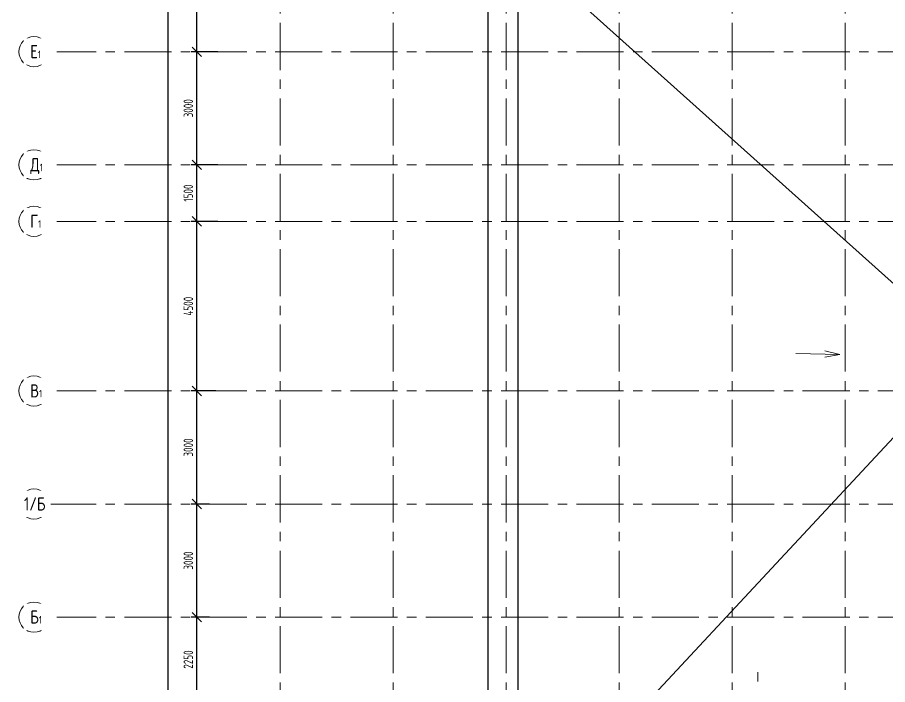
# Model space of a CAD drawing. Header units: millimetres. Extents: x -13407 to 8937287, y -2611 to 109271.
# Drawn here: x -13404 to 9693, y 31605 to 49305 of the extents above; entities that cross this region are included whole.
import ezdxf
from ezdxf import colors
from ezdxf.entities.mleader import LeaderData, LeaderLine
from ezdxf.math import Vec2, Vec3

# ---------------------------------------------------------------- set-up
doc = ezdxf.new("R2010")
doc.units = ezdxf.units.MM
doc.linetypes.add('CENTER', pattern=[2, 1.25, -0.25, 0.25, -0.25])
for name, color, linetype, lineweight in [('АР_Навесной фасад', 5, 'Continuous', 5), ('АР_Оси', 193, 'Continuous', 9), ('АР_Оси размеры', 164, 'Continuous', 9), ('АР_Отметки', 250, 'Continuous', 15), ('АР_тонкая линия', 250, 'Continuous', 0)]:
    doc.layers.add(name, color=color, linetype=linetype, lineweight=lineweight)
doc.styles.add('ISOCPEUR', font='isocpeur.ttf', dxfattribs={"width": 0.7})
doc.styles.add('ГОСТ 2.304', font='isocpeur.ttf', dxfattribs={"width": 0.7})
doc.dimstyles.new('СПДС', dxfattribs={"dimscale": 100, "dimtxt": 2.5, "dimasz": 2.5, "dimexe": 1.5, "dimexo": 0, "dimgap": 1, "dimtad": 1, "dimdec": 0, "dimrnd": 1, "dimtxsty": 'ГОСТ 2.304', "dimblk": 'OBLIQUE', "dimcen": 2.5, "dimdle": 1.5, "dimadec": 0, "dimazin": 2, "dimtfac": 0.75, "dimtdec": 0, "dimtmove": 1, "dimatfit": 3, "dimfxl": 1, "dimtolj": 1, "dimarcsym": 1})

# ---------------------------------------------------------------- blocks, each defined once
blk = doc.blocks.new('_Oblique')
at = {"color": 0, "linetype": 'ByBlock', "lineweight": -2}
blk.add_line((-0.5, -0.5), (0.5, 0.5), dxfattribs=at)
blk = doc.blocks.new('*D176')
at = {"layer": 'АР_Оси размеры', "color": 0, "lineweight": -2, "ltscale": 100, "transparency": 16777216}
for p, q in [((-8642.74483157078, 30995.00000000002), (-8642.74483157078, 33545.00000000002)), ((-8300.807508713104, 33395.00000000002), (-8792.74483157078, 33395.00000000002)), ((-7993.883899219687, 31145.00000000002), (-8792.74483157078, 31145.00000000002))]:
    blk.add_line(p, q, dxfattribs=at)
at = {"layer": 'АР_Оси размеры', "color": 0, "lineweight": -2, "ltscale": 100, "transparency": 16777216, "xscale": 250, "yscale": 250, "zscale": 250}
for p, rotation in [((-8642.74483157078, 33395.00000000002), 90), ((-8642.74483157078, 31145.00000000002), 270)]:
    blk.add_blockref('_Oblique', p, dxfattribs=dict(at, rotation=rotation))
at = {"layer": 'АР_Оси размеры', "color": 0, "ltscale": 100, "transparency": 16777216, "insert": (-8867.74483157077, 32270.00000000001), "char_height": 250, "attachment_point": 5, "rotation": 90, "style": 'ГОСТ 2.304'}
blk.add_mtext('\\A1;2250', dxfattribs=at)
blk = doc.blocks.new('*D177')
at = {"layer": 'АР_Оси размеры', "color": 0, "lineweight": -2, "ltscale": 100, "transparency": 16777216}
for p, q in [((-8642.744831570315, 33245.00000000002), (-8642.744831570315, 36545.00000000002)), ((-8300.807508713104, 36395.00000000002), (-8792.744831570315, 36395.00000000002)), ((-8300.807508713104, 33395.00000000002), (-8792.744831570315, 33395.00000000002))]:
    blk.add_line(p, q, dxfattribs=at)
at = {"layer": 'АР_Оси размеры', "color": 0, "lineweight": -2, "ltscale": 100, "transparency": 16777216, "xscale": 250, "yscale": 250, "zscale": 250}
for p, rotation in [((-8642.744831570315, 36395.00000000002), 90), ((-8642.744831570315, 33395.00000000002), 270)]:
    blk.add_blockref('_Oblique', p, dxfattribs=dict(at, rotation=rotation))
at = {"layer": 'АР_Оси размеры', "color": 0, "ltscale": 100, "transparency": 16777216, "insert": (-8867.744831570304, 34895.00000000001), "char_height": 250, "attachment_point": 5, "rotation": 90, "style": 'ГОСТ 2.304'}
blk.add_mtext('\\A1;3000', dxfattribs=at)
blk = doc.blocks.new('*D178')
at = {"layer": 'АР_Оси размеры', "color": 0, "lineweight": -2, "ltscale": 100, "transparency": 16777216}
for p, q in [((-8642.744831569848, 36245.00000000002), (-8642.74483156985, 39545.00000000002)), ((-8133.835801126788, 39395.00000000002), (-8792.74483156985, 39395.00000000002)), ((-8300.807508713104, 36395.00000000002), (-8792.744831569848, 36395.00000000002))]:
    blk.add_line(p, q, dxfattribs=at)
at = {"layer": 'АР_Оси размеры', "color": 0, "lineweight": -2, "ltscale": 100, "transparency": 16777216, "xscale": 250, "yscale": 250, "zscale": 250}
for p, rotation in [((-8642.74483156985, 39395.00000000002), 90), ((-8642.744831569848, 36395.00000000002), 270)]:
    blk.add_blockref('_Oblique', p, dxfattribs=dict(at, rotation=rotation))
at = {"layer": 'АР_Оси размеры', "color": 0, "ltscale": 100, "transparency": 16777216, "insert": (-8867.744831569837, 37895.00000000001), "char_height": 250, "attachment_point": 5, "rotation": 90, "style": 'ГОСТ 2.304'}
blk.add_mtext('\\A1;3000', dxfattribs=at)
blk = doc.blocks.new('*D179')
at = {"layer": 'АР_Оси размеры', "color": 0, "lineweight": -2, "ltscale": 100, "transparency": 16777216}
for p, q in [((-8079.770476291193, 43895.00000000002), (-8792.744831569384, 43895.00000000002)), ((-8642.744831569384, 39245.00000000002), (-8642.744831569384, 44045.00000000002)), ((-8133.835801126788, 39395.00000000002), (-8792.744831569384, 39395.00000000002))]:
    blk.add_line(p, q, dxfattribs=at)
at = {"layer": 'АР_Оси размеры', "color": 0, "lineweight": -2, "ltscale": 100, "transparency": 16777216, "xscale": 250, "yscale": 250, "zscale": 250}
for p, rotation in [((-8642.744831569384, 43895.00000000002), 90), ((-8642.744831569384, 39395.00000000002), 270)]:
    blk.add_blockref('_Oblique', p, dxfattribs=dict(at, rotation=rotation))
at = {"layer": 'АР_Оси размеры', "color": 0, "ltscale": 100, "transparency": 16777216, "insert": (-8867.744831569371, 41645.00000000001), "char_height": 250, "attachment_point": 5, "rotation": 90, "style": 'ГОСТ 2.304'}
blk.add_mtext('\\A1;4500', dxfattribs=at)
blk = doc.blocks.new('*D180')
at = {"layer": 'АР_Оси размеры', "color": 0, "lineweight": -2, "ltscale": 100, "transparency": 16777216}
for p, q in [((-8642.744831568916, 43745.00000000002), (-8642.744831568918, 45545.00000000002)), ((-8079.770476291309, 45395.00000000002), (-8792.744831568918, 45395.00000000002)), ((-8079.770476291193, 43895.00000000002), (-8792.744831568916, 43895.00000000002))]:
    blk.add_line(p, q, dxfattribs=at)
at = {"layer": 'АР_Оси размеры', "color": 0, "lineweight": -2, "ltscale": 100, "transparency": 16777216, "xscale": 250, "yscale": 250, "zscale": 250}
for p, rotation in [((-8642.744831568918, 45395.00000000002), 90), ((-8642.744831568916, 43895.00000000002), 270)]:
    blk.add_blockref('_Oblique', p, dxfattribs=dict(at, rotation=rotation))
at = {"layer": 'АР_Оси размеры', "color": 0, "ltscale": 100, "transparency": 16777216, "insert": (-8867.744831568902, 44645.00000000001), "char_height": 250, "attachment_point": 5, "rotation": 90, "style": 'ГОСТ 2.304'}
blk.add_mtext('\\A1;1500', dxfattribs=at)
blk = doc.blocks.new('*D181')
at = {"layer": 'АР_Оси размеры', "color": 0, "lineweight": -2, "ltscale": 100, "transparency": 16777216}
for p, q in [((-8642.744831568452, 45245.00000000002), (-8642.744831568452, 48545.00000000002)), ((-8219.262145994584, 48395.00000000002), (-8792.744831568452, 48395.00000000002)), ((-8079.770476291309, 45395.00000000002), (-8792.744831568452, 45395.00000000002))]:
    blk.add_line(p, q, dxfattribs=at)
at = {"layer": 'АР_Оси размеры', "color": 0, "lineweight": -2, "ltscale": 100, "transparency": 16777216, "xscale": 250, "yscale": 250, "zscale": 250}
for p, rotation in [((-8642.744831568452, 48395.00000000002), 90), ((-8642.744831568452, 45395.00000000002), 270)]:
    blk.add_blockref('_Oblique', p, dxfattribs=dict(at, rotation=rotation))
at = {"layer": 'АР_Оси размеры', "color": 0, "ltscale": 100, "transparency": 16777216, "insert": (-8867.744831568436, 46895.00000000001), "char_height": 250, "attachment_point": 5, "rotation": 90, "style": 'ГОСТ 2.304'}
blk.add_mtext('\\A1;3000', dxfattribs=at)
blk = doc.blocks.new('*D182')
at = {"layer": 'АР_Оси размеры', "color": 0, "lineweight": -2, "ltscale": 100, "transparency": 16777216}
for p, q in [((-8642.744831567405, 48245.00000000002), (-8642.744831567405, 51545.00000000004)), ((-8219.262145994468, 51395.00000000004), (-8792.744831567405, 51395.00000000004)), ((-8079.770476291193, 48395.00000000002), (-8792.744831567405, 48395.00000000002))]:
    blk.add_line(p, q, dxfattribs=at)
at = {"layer": 'АР_Оси размеры', "color": 0, "lineweight": -2, "ltscale": 100, "transparency": 16777216, "xscale": 250, "yscale": 250, "zscale": 250}
for p, rotation in [((-8642.744831567405, 51395.00000000004), 90), ((-8642.744831567405, 48395.00000000002), 270)]:
    blk.add_blockref('_Oblique', p, dxfattribs=dict(at, rotation=rotation))
at = {"layer": 'АР_Оси размеры', "color": 0, "ltscale": 100, "transparency": 16777216, "insert": (-8867.744831567388, 49895.00000000001), "char_height": 250, "attachment_point": 5, "rotation": 90, "style": 'ГОСТ 2.304'}
blk.add_mtext('\\A1;3000', dxfattribs=at)
blk = doc.blocks.new('*D175')
at = {"layer": 'АР_Оси размеры', "color": 0, "lineweight": -2, "ltscale": 100, "transparency": 16777216}
for p, q in [((-9413.307259658719, 75545.00000000003), (-9413.307259658708, 27330.00000000002)), ((-9469.117348805423, 75395.00000000003), (-9263.307259658719, 75395.00000000003)), ((-9469.117348805423, 27480.00000000002), (-9263.307259658708, 27480.00000000002))]:
    blk.add_line(p, q, dxfattribs=at)
at = {"layer": 'АР_Оси размеры', "color": 0, "lineweight": -2, "ltscale": 100, "transparency": 16777216, "xscale": 250, "yscale": 250, "zscale": 250}
for p, rotation in [((-9413.307259658719, 75395.00000000003), 90), ((-9413.307259658708, 27480.00000000002), 270)]:
    blk.add_blockref('_Oblique', p, dxfattribs=dict(at, rotation=rotation))
at = {"layer": 'АР_Оси размеры', "color": 0, "ltscale": 100, "transparency": 16777216, "insert": (-9638.307259658697, 51437.50000000001), "char_height": 250, "attachment_point": 5, "rotation": 90, "style": 'ГОСТ 2.304'}
blk.add_mtext('\\A1;47915', dxfattribs=at)
blk = doc.blocks.new('_DotSmall')
at = {"color": 0, "linetype": 'ByBlock', "const_width": 0.5}
blk.add_lwpolyline([(-0.0625, 0, 1), (0.0625, 0, 1)], format="xyb", close=True, dxfattribs=at)
blk = doc.blocks.new('A$C6f2de472')
at = {"layer": 'АР_тонкая линия', "ltscale": 100}
for p, q in [((54.57592772785574, -68.52589298801445), (54.57592772785574, -734.3112859727285)), ((54.57592772785574, -734.3112859727285), (9.624901639340763, -509.7124210055539)), ((9.624901639340763, -509.7124210055539), (54.57592772785574, -734.3112859727285)), ((54.57592772785574, -734.3112859727285), (103.6099336369945, -505.6287240333957))]:
    blk.add_line(p, q, dxfattribs=at)

msp = doc.modelspace()

# ---------------------------------------------------------------- linework, layer by layer
at = {"layer": 'АР_Навесной фасад', "color": 18, "lineweight": 30, "ltscale": 100, "true_color": 0x000000}
for points in [[(20569.93839202868, 43730.00000000181), (20568.6831195415, 36860.00000000001), (16638.56195016921, 36860.00000000001), (16638.56195016921, 36729.99892614008), (11248.5556017154, 36729.99169099448), (11248.56658754492, 28280.00314161066), (7003.121908631641, 28279.99849857856), (6466.657445462712, 28279.99786895928), (5448.684025505267, 28279.99670016304), (5448.683421529306, 27480.00000000594), (-111.4380498307873, 27479.99999999413), (-111.4380498307873, 51645.00000000028)], [(14988.56195016921, 50510.26104344537), (14988.56195016921, 47330.00000000001), (18118.56195016921, 47329.99999999995), (18118.56195020804, 44400.00000000007), (21238.71806398191, 44400.00000000007), (21238.7180639818, 36060.00000000001), (17438.56195016921, 36060.00000000001), (17438.56195016921, 35930.00000000018), (12048.5566755755, 35929.992764856), (12048.56766140525, 27640.00386204955), (7003.122783551924, 27639.99834409694), (6466.658153039636, 27639.99775739222), (6088.74472751288, 27639.9975464106), (6088.74472751288, 26680.00000000763), (-911.4380498307873, 26679.99999999241), (-911.4380498307873, 50975.00000000002)]]:
    msp.add_lwpolyline(points, dxfattribs=at)
at = {"layer": 'АР_Оси', "linetype": 'CENTER', "ltscale": 1000}
for p, q in [((-6430.061607971438, 79157.46890610017), (-6430.061607971438, 23425.12034240968)), ((-3430.061607971438, 79157.46890610017), (-3430.061607971438, 23425.12034240968)), ((-430.0616079715546, 79157.46890610011), (-430.0616079715546, 23425.12034240968)), ((2569.938392028445, 79157.46890610017), (2569.938392028445, 23425.12034240968)), ((5569.938392028445, 79157.46890610011), (5569.938392028445, 23425.12034240968)), ((8569.938392028445, 79157.46890610017), (8569.938392028445, 23425.12034240968)), ((-12563.75553944509, 48395.00000000001), (70614.64651527407, 48394.99999999995)), ((-12563.75553944509, 45395.00000000001), (70614.64651527407, 45394.99999999995)), ((-12563.75553944509, 43895.00000000001), (70614.64651527407, 43894.99999999995)), ((-12563.75553944509, 39395.00000000001), (70614.64651527407, 39394.99999999995)), ((-12563.75553944509, 36395.00000000001), (70614.64651527407, 36394.99999999995)), ((-12563.75553944509, 33395.00000000001), (70614.64651527407, 33394.99999999995)), ((6250, -1811.271671381772), (6250, 32072.65953341779))]:
    msp.add_line(p, q, dxfattribs=at)
at = {"layer": 'АР_Оси', "ltscale": 0.5}
for centre in [(-12963.75553944486, 48395.00000000001), (-12963.75553944486, 45395.00000000001), (-12963.75553944486, 43895.00000000001), (-12963.75553944486, 39395.00000000001), (-12963.75553944486, 36395.00000000001), (-12963.75553944486, 33395.00000000001)]:
    msp.add_circle(centre, 400, dxfattribs=at)
at = {"layer": 'АР_тонкая линия', "ltscale": 100}
for p, q in [((-111.4380498307873, 51163.69149556573), (11920.87839313841, 40382.57144477272)), ((11920.87839313841, 40382.57144477272), (-111.4380498307873, 27479.99999999413))]:
    msp.add_line(p, q, dxfattribs=at)

# ---------------------------------------------------------------- block references
at = {"layer": 'АР_тонкая линия', "ltscale": 100, "xscale": 1.754367527776944, "yscale": 1.754367527776944, "zscale": 1.754367527776944, "rotation": 88.90682465246924}
msp.add_blockref('A$C6f2de472', (7136.410055322573, 40295.03483317706), dxfattribs=at)

# ---------------------------------------------------------------- dimensions: what is measured, and where the dimension line sits
at = {"layer": 'АР_Оси размеры', "ltscale": 100}
for base, p1, p2, picture, middle in [((-9413.307259658708, 27480.00000000002), (-9469.11734880542, 75395), (-9469.11734880542, 27480.00000000001), '*D175', (-9638.307259658697, 51437.50000000001)), ((-8642.744831567405, 51395.00000000004), (-8079.770476291189, 48395.00000000001), (-8219.262145994464, 51395.00000000001), '*D182', (-8867.744831567388, 49895.00000000001)), ((-8642.744831568452, 48395.00000000002), (-8079.770476291305, 45395.00000000001), (-8219.26214599458, 48395.00000000001), '*D181', (-8867.744831568436, 46895.00000000001)), ((-8642.744831568918, 45395.00000000002), (-8079.770476291189, 43895.00000000001), (-8079.770476291305, 45395.00000000001), '*D180', (-8867.744831568902, 44645.00000000001)), ((-8642.744831569384, 43895.00000000002), (-8133.835801126785, 39395.00000000001), (-8079.770476291189, 43895.00000000001), '*D179', (-8867.744831569371, 41645.00000000001)), ((-8642.74483156985, 39395.00000000002), (-8300.8075087131, 36395.00000000001), (-8133.835801126785, 39395.00000000001), '*D178', (-8867.744831569837, 37895.00000000001)), ((-8642.744831570315, 36395.00000000002), (-8300.8075087131, 33395.00000000001), (-8300.8075087131, 36395.00000000001), '*D177', (-8867.744831570304, 34895.00000000001)), ((-8642.74483157078, 33395.00000000002), (-7993.883899219683, 31145.00000000001), (-8300.8075087131, 33395.00000000001), '*D176', (-8867.74483157077, 32270.00000000001))]:
    dim = msp.add_linear_dim(base=base, p1=p1, p2=p2, angle=90, dimstyle='СПДС', dxfattribs=at)
    dim.commit()
    dim.dimension.update_dxf_attribs({"geometry": picture, "text_midpoint": middle})

# ---------------------------------------------------------------- leaders
at = {"layer": 'АР_Отметки'}
ml = msp.add_multileader_mtext('Standard', dxfattribs=at)
ml.set_content('Л.4', color=256, style='ISOCPEUR')
ml.set_leader_properties(color=256, linetype='Continuous', lineweight=-1)
ml.set_arrow_properties(name='DOTSMALL')
ml.build(insert=Vec2(0, 0))
ml.multileader.update_dxf_attribs({"has_text_frame": 1, "text_left_attachment_type": 4, "text_right_attachment_type": 4, "dogleg_length": 100, "arrow_head_size": 180})
ctx = ml.context
ctx.base_point, ctx.char_height, ctx.arrow_head_size, ctx.landing_gap_size, ctx.plane_origin = Vec3(24839.76271950826, 74395.90235821134), 250, 180, 50, Vec3(52223.48713162227, 62772.7828781779)
ctx.left_attachment, ctx.right_attachment = 4, 4
notes = []
notes.append((ctx, [(0, (0, 0, 0), (0, 0), (1, 0), 1, [])]))
ctx.mtext.insert, ctx.mtext.width, ctx.mtext.line_spacing_style, ctx.mtext.flow_direction = Vec3(24889.76271950826, 74729.23569154469), 852.6970314602484, 2, 5
ml = msp.add_multileader_mtext('Standard', dxfattribs=at)
ml.set_content('+11,550', color=256, style='ISOCPEUR')
ml.set_leader_properties(color=256, linetype='Continuous', lineweight=-1)
ml.set_arrow_properties(name='DOTSMALL')
ml.build(insert=Vec2(0, 0))
ml.multileader.update_dxf_attribs({"has_text_frame": 1, "text_left_attachment_type": 4, "text_right_attachment_type": 4, "dogleg_length": 100, "arrow_head_size": 180})
ctx = ml.context
ctx.base_point, ctx.char_height, ctx.arrow_head_size, ctx.landing_gap_size, ctx.plane_origin = Vec3(24235.27438206534, 73745.51628102484), 250, 180, 50, Vec3(22074.06201199681, 73154.27070753952)
ctx.left_attachment, ctx.right_attachment = 4, 4
notes.append((ctx, [(0, (0, 0, 0), (0, 0), (1, 0), 1, [])]))
ctx.mtext.insert, ctx.mtext.width, ctx.mtext.line_spacing_style, ctx.mtext.flow_direction = Vec3(24285.27438206534, 74078.84961435816), 852.6970314602484, 2, 5
ml = msp.add_multileader_mtext('Standard', dxfattribs=at)
ml.set_content('+11,550', color=256, style='ISOCPEUR')
ml.set_leader_properties(color=256, linetype='Continuous', lineweight=-1)
ml.set_arrow_properties(name='DOTSMALL')
ml.build(insert=Vec2(0, 0))
ml.multileader.update_dxf_attribs({"has_text_frame": 1, "text_left_attachment_type": 4, "text_right_attachment_type": 4, "dogleg_length": 100, "arrow_head_size": 180})
ctx = ml.context
ctx.base_point, ctx.char_height, ctx.arrow_head_size, ctx.landing_gap_size, ctx.plane_origin = Vec3(24235.27438206534, 73745.51628102484), 250, 180, 50, Vec3(22074.06201199681, 73154.27070753952)
ctx.left_attachment, ctx.right_attachment = 4, 4
notes.append((ctx, [(0, (0, 0, 0), (0, 0), (1, 0), 1, [])]))
ctx.mtext.insert, ctx.mtext.width, ctx.mtext.line_spacing_style, ctx.mtext.flow_direction = Vec3(24285.27438206534, 74078.84961435816), 852.6970314602484, 2, 5
ml = msp.add_multileader_mtext('Standard', dxfattribs=at)
ml.set_content('+13,200', color=256, style='ISOCPEUR')
ml.set_leader_properties(color=256, linetype='Continuous', lineweight=-1)
ml.set_arrow_properties(name='DOTSMALL')
ml.build(insert=Vec2(0, 0))
ml.multileader.update_dxf_attribs({"has_text_frame": 1, "text_left_attachment_type": 4, "text_right_attachment_type": 4, "dogleg_length": 100, "arrow_head_size": 180})
ctx = ml.context
ctx.base_point, ctx.char_height, ctx.arrow_head_size, ctx.landing_gap_size, ctx.plane_origin = Vec3(29391.12480184034, 73679.0657556867), 250, 180, 50, Vec3(27074.06201199681, 73899.27070753952)
ctx.left_attachment, ctx.right_attachment = 4, 4
notes.append((ctx, [(0, (0, 0, 0), (0, 0), (1, 0), 1, [])]))
ctx.mtext.insert, ctx.mtext.width, ctx.mtext.line_spacing_style, ctx.mtext.flow_direction = Vec3(29441.12480184034, 74012.39908902001), 852.6970314602484, 2, 5
ml = msp.add_multileader_mtext('Standard', dxfattribs=at)
ml.set_content('+13,340', color=256, style='ISOCPEUR')
ml.set_leader_properties(color=256, linetype='Continuous', lineweight=-1)
ml.set_arrow_properties(name='DOTSMALL')
ml.build(insert=Vec2(0, 0))
ml.multileader.update_dxf_attribs({"has_text_frame": 1, "text_left_attachment_type": 4, "text_right_attachment_type": 4, "dogleg_length": 100, "arrow_head_size": 180})
ctx = ml.context
ctx.base_point, ctx.char_height, ctx.arrow_head_size, ctx.landing_gap_size, ctx.plane_origin = Vec3(29275.33447661996, 72087.2604365425), 250, 180, 50, Vec3(27756.45945010323, 72382.14586530888)
ctx.left_attachment, ctx.right_attachment = 4, 4
notes.append((ctx, [(0, (0, 0, 0), (0, 0), (1, 0), 1, [])]))
ctx.mtext.insert, ctx.mtext.width, ctx.mtext.line_spacing_style, ctx.mtext.flow_direction = Vec3(29325.33447661996, 72420.59376987582), 852.6970314602484, 2, 5
ml = msp.add_multileader_mtext('Standard', dxfattribs=at)
ml.set_content('+13,340', color=256, style='ISOCPEUR')
ml.set_leader_properties(color=256, linetype='Continuous', lineweight=-1)
ml.set_arrow_properties(name='DOTSMALL')
ml.build(insert=Vec2(0, 0))
ml.multileader.update_dxf_attribs({"has_text_frame": 1, "text_left_attachment_type": 4, "text_right_attachment_type": 4, "dogleg_length": 100, "arrow_head_size": 180})
ctx = ml.context
ctx.base_point, ctx.char_height, ctx.arrow_head_size, ctx.landing_gap_size, ctx.plane_origin = Vec3(18634.96400149539, 42258.3096927448), 250, 180, 50, Vec3(18553.57055164617, 40547.61771891651)
ctx.left_attachment, ctx.right_attachment = 4, 4
notes.append((ctx, [(0, (0, 0, 0), (0, 0), (1, 0), 1, [])]))
ctx.mtext.insert, ctx.mtext.width, ctx.mtext.defined_height, ctx.mtext.line_spacing_style, ctx.mtext.flow_direction = Vec3(18684.96400149539, 42591.64302607813), 696.0352958708361, 776.4611150313478, 2, 5
for ctx, leaders in notes:
    for number, flags, end, landing, length, lines in leaders:
        leader = LeaderData()
        leader.index, (leader.has_last_leader_line, leader.has_dogleg_vector, leader.attachment_direction) = number, flags
        leader.last_leader_point, leader.dogleg_vector, leader.dogleg_length = Vec3(end), Vec3(landing), length
        for number, points, colour, breaks in lines:
            line = LeaderLine()
            line.index, line.vertices, line.color, line.breaks = number, Vec3.list(points), colors.encode_raw_color(colour), breaks
            leader.lines.append(line)
        ctx.leaders.append(leader)

# ---------------------------------------------------------------- next in the draw order: texts
at = {"layer": 'АР_Оси', "char_height": 350, "width": 528.820167331025, "attachment_point": 1, "line_spacing_factor": 1.149209049011902, "style": 'ГОСТ 2.304', "bg_fill": 2}
for s, insert in [('{\\W0.8;Е\\H0.57143x;1}', (-13063.57621148415, 48572.77881736588)), ('{\\W0.8;Д\\H0.57143x;1}', (-13063.57621148415, 45572.77881736588)), ('{\\W0.8;Г\\H0.57143x;1}', (-13063.57621148415, 44072.77881736588)), ('{\\W0.8;В\\H0.57143x;1}', (-13063.57621148415, 39572.77881736588)), ('{\\W0.8;1/Б}', (-13228.53472948074, 36572.77881736588)), ('{\\W0.8;Б\\H0.57143x;1}', (-13063.57621148415, 33572.77881736588))]:
    msp.add_mtext(s, dxfattribs=dict(at, insert=insert))

doc.saveas('drawing.dxf')
